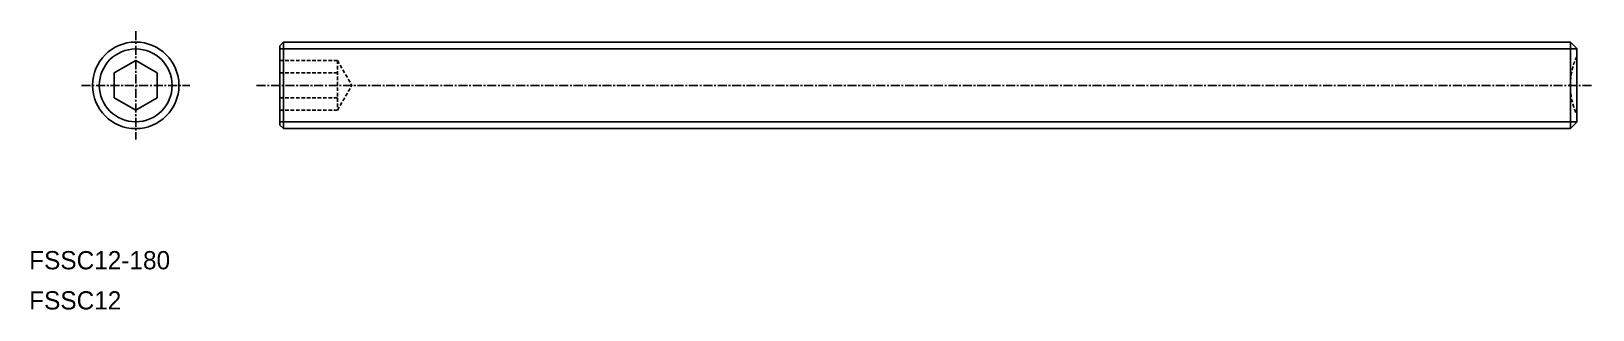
# Model space of a CAD drawing. Extents: x 6 to 223, y 12 to 51.
import ezdxf

# ---------------------------------------------------------------- set-up
doc = ezdxf.new("R2010")
doc.units = 0
doc.linetypes.add('CENTER', pattern=[2, 1.25, -0.25, 0.25, -0.25])
doc.linetypes.add('DASHED', pattern=[0.75, 0.5, -0.25])
doc.layers.get('0').update_dxf_attribs({"linetype": 'CONTINUOUS'})
doc.layers.add('CENTER', color=1, linetype='CENTER')

msp = doc.modelspace()

# ---------------------------------------------------------------- linework, layer by layer
at = {"color": 7, "linetype": 'CONTINUOUS'}
for p, q in [((41.07, 49.24), (40.57, 48.74)), ((40.57, 48.74), (40.57, 37.74)), ((41.07, 37.24), (41.07, 49.24)), ((41.07, 49.24), (219.67, 49.24)), ((219.67, 37.24), (219.67, 49.24)), ((219.67, 49.24), (220.57, 48.34)), ((220.57, 38.14), (220.57, 48.34)), ((20.57, 46.71), (17.57, 44.98)), ((23.57, 44.98), (20.57, 46.71)), ((17.57, 44.98), (17.57, 41.51)), ((23.57, 41.51), (23.57, 44.98)), ((17.57, 41.51), (20.57, 39.78)), ((20.57, 39.78), (23.57, 41.51)), ((40.57, 37.74), (41.07, 37.24)), ((41.07, 37.24), (219.67, 37.24)), ((220.57, 38.14), (219.67, 37.24))]:
    msp.add_line(p, q, dxfattribs=at)
at = {"color": 3, "linetype": 'CONTINUOUS'}
for p, q in [((220.57, 48.3), (40.57, 48.3)), ((220.57, 38.19), (40.57, 38.19))]:
    msp.add_line(p, q, dxfattribs=at)
at = {"color": 3, "linetype": 'DASHED'}
for p, q in [((48.57, 46.71), (40.57, 46.71)), ((48.57, 46.71), (50.57, 43.24)), ((48.57, 46.71), (48.57, 39.78)), ((48.57, 44.98), (40.57, 44.98)), ((48.57, 41.51), (40.57, 41.51)), ((48.57, 39.78), (50.57, 43.24)), ((48.57, 39.78), (40.57, 39.78))]:
    msp.add_line(p, q, dxfattribs=at)
at = {"color": 7, "linetype": 'CONTINUOUS'}
msp.add_circle((20.57, 43.24), 6, dxfattribs=at)
at = {"color": 3, "linetype": 'CONTINUOUS'}
msp.add_circle((20.57, 43.24), 5.05, dxfattribs=at)
at = {"color": 3, "linetype": 'DASHED'}
msp.add_arc((229, 43.24), 9.34, 154.6392, 205.3608, dxfattribs=at)
at = {"layer": 'CENTER', "color": 1, "linetype": 'CENTER'}
for p, q in [((20.57, 50.74), (20.57, 35.74)), ((13.07, 43.24), (28.07, 43.24)), ((37.35, 43.24), (222.78, 43.24))]:
    msp.add_line(p, q, dxfattribs=at)

# ---------------------------------------------------------------- texts
at = {"color": 7, "linetype": 'CONTINUOUS'}
for s, p in [('FSSC12-180', (5.79, 17.73)), ('FSSC12', (5.79, 12.16))]:
    msp.add_text(s, height=2.53, dxfattribs=at).set_placement(p)

doc.saveas('drawing.dxf')
